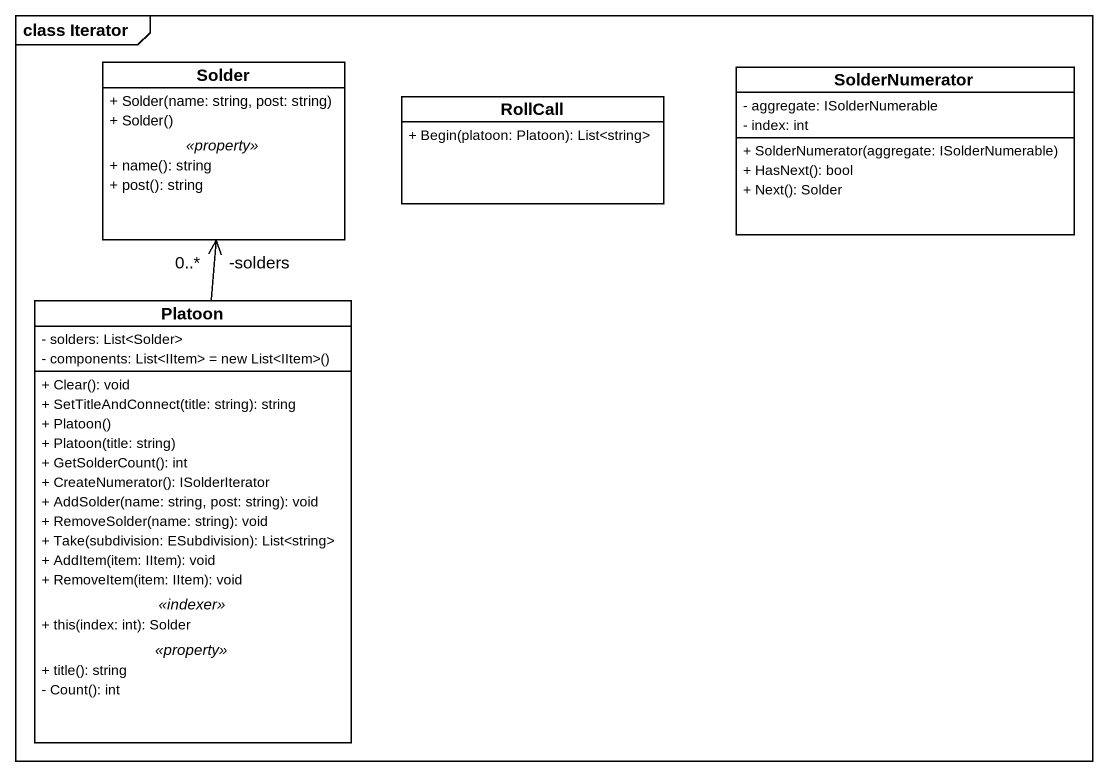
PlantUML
@startuml
mainframe class Iterator
hide circle
hide empty members
skinparam classAttributeIconSize 0
class Solder {
  + Solder(name: string, post: string)
  + Solder()
  .. <<property>> ..
  + name(): string
  + post(): string
}
class RollCall {
  + Begin(platoon: Platoon): List<string>
}
class SolderNumerator {
  - aggregate: ISolderNumerable
  - index: int
  + SolderNumerator(aggregate: ISolderNumerable)
  + HasNext(): bool
  + Next(): Solder
}
class Platoon {
  - solders: List<Solder>
  {field} - components: List<IItem> = new List<IItem>()
  --
  + Clear(): void
  + SetTitleAndConnect(title: string): string
  + Platoon()
  + Platoon(title: string)
  + GetSolderCount(): int
  + CreateNumerator(): ISolderIterator
  + AddSolder(name: string, post: string): void
  + RemoveSolder(name: string): void
  + Take(subdivision: ESubdivision): List<string>
  + AddItem(item: IItem): void
  + RemoveItem(item: IItem): void
  .. <<indexer>> ..
  + this(index: int): Solder
  .. <<property>> ..
  + title(): string
  - Count(): int
}
Platoon -up-> "-solders\n0..*" Solder
@enduml
